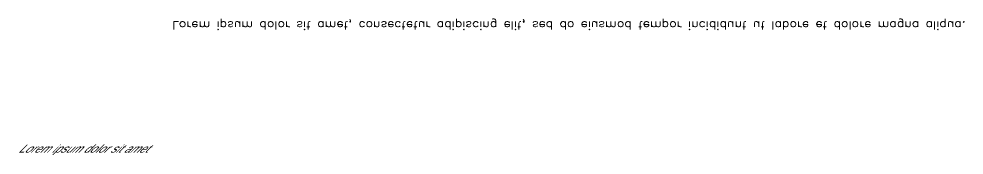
# Model space of a CAD drawing. Header units: metres. Extents: x 7421692 to 7424200, y 5547646 to 5547951.
# Drawn here: x 7424140.7 to 7424199.7, y 5547733.3 to 5547741.8 of the extents above; entities that cross this region are included whole.
import ezdxf
from ezdxf.enums import TextEntityAlignment as Align

# ---------------------------------------------------------------- set-up
doc = ezdxf.new("R2010")
doc.units = ezdxf.units.M
doc.linetypes.add('DASHED2', pattern=[0.375, 0.25, -0.125])
doc.layers.add('block1', color=7, linetype='DASHED2', lineweight=5)
doc.styles.get("Standard").update_dxf_attribs({"font": 'simplex.shx'})
doc.styles.add('style1', font='LATINWD.TTF', dxfattribs={"oblique": 45, "height": 0.5})

# ---------------------------------------------------------------- blocks, each defined once
blk = doc.blocks.new('block1')
at = {"layer": 'block1', "color": 7, "linetype": 'ByBlock', "lineweight": 25, "text_generation_flag": 4}
blk.add_text('Lorem ipsum dolor sit amet, consectetur adipiscing elit, sed do eiusmod tempor incididunt ut labore et dolore magna aliqua.', height=0.5, dxfattribs=at).set_placement((0.232, -6.407), (49.804, -6.407), align=Align.FIT)
at = {"layer": 'block1', "color": 116, "style": 'style1', "oblique": 45}
blk.add_text('Lorem ipsum dolor sit amet', height=0.5, dxfattribs=at).set_placement((-9.393, -14.593))

msp = doc.modelspace()

# ---------------------------------------------------------------- block references
msp.add_blockref('block1', (7424150.032, 5547748.021, 208))

doc.saveas('drawing.dxf')
